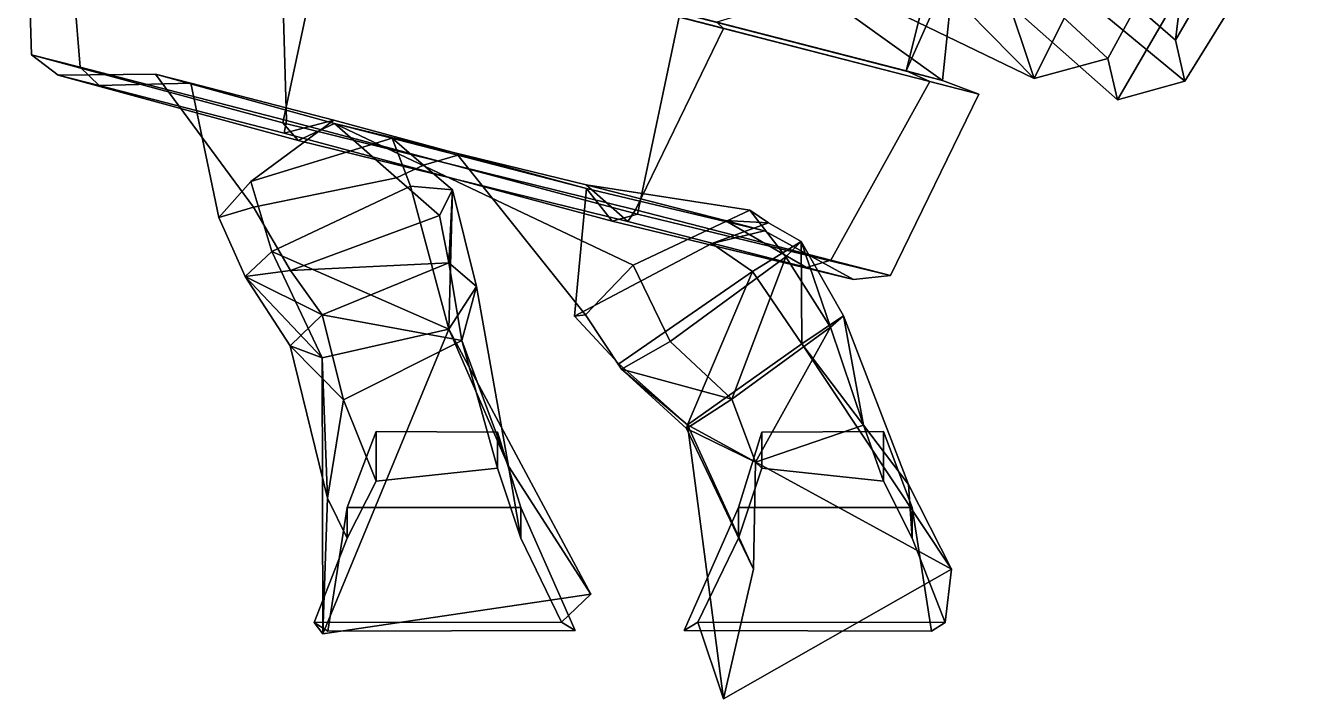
# Model space of a CAD drawing. Extents: x -290 to 193, y -171 to 372.
# Drawn here: x -166 to 177.8, y -171.4 to 11.5 of the extents above; entities that cross this region are included whole.
import ezdxf

# ---------------------------------------------------------------- set-up
doc = ezdxf.new("R2010")
doc.units = 0

msp = doc.modelspace()

# ---------------------------------------------------------------- linework, layer by layer
for points in [[(-96.055847, -14.963867, 93.653046), (-84.719131, 38.577667, 98.904663), (-165.998428, 59.429504, 23.904829), (-164.363663, 3.542664, 24.657043)], [(-165.998428, 59.429504, 23.904829), (-155.729233, 56.781616, -63.108597), (-151.107132, 0.126633, -60.973721), (-164.363663, 3.542664, 24.657043)], [(-151.107132, 0.126633, -60.973721), (-155.729233, 56.781616, -63.108597), (-96.704269, 41.596298, -135.716904), (-95.069504, -14.290543, -134.964676)], [(149.707443, 35.900192, 64.151077), (146.256149, 7.479965, 83.629272), (166.673553, 42.740814, 62.82959), (130.967896, 56.808258, 72.942154)], [(83.079277, -3.424606, -39.69062), (4.248361, 16.837296, -108.780037), (9.928349, 48.913834, -99.844887)], [(83.079277, -3.424606, -39.69062), (9.928349, 48.913834, -99.844887), (86.42218, 28.900116, -26.7292)], [(107.913574, -2.949936, 26.93165), (55.038315, 22.69899, -32.521404), (92.039856, 44.818954, -30.140661)], [(107.913574, -2.949936, 26.93165), (92.039856, 44.818954, -30.140661), (125.679306, 32.886002, 8.822981)], [(-95.069504, -14.290543, -134.964676), (-96.704269, 41.596298, -135.716904), (11.56129, 13.798752, -122.976204), (0.263036, -39.752029, -128.221161)], [(148.847366, -3.611938, 83.691071), (130.578445, -8.761566, 56.54805), (157.991577, 38.58049, 29.923241), (177.845123, 43.341507, 55.075447)], [(148.847366, -3.611938, 83.691071), (177.845123, 43.341507, 55.075447), (166.673553, 42.740814, 62.82959), (146.256149, 7.479965, 83.629272)], [(-96.055847, -14.963867, 93.653046), (-0.343705, -38.632568, 100.572418), (23.566847, 10.685699, 111.643661), (-84.719131, 38.577667, 98.904663)], [(-84.719131, 38.577667, 98.904663), (23.566847, 10.685699, 111.643661), (21.75701, 12.356995, 101.567543), (-79.580605, 38.472565, 87.744156)], [(127.915558, 2.490982, 56.508774), (107.913574, -2.949936, 26.93165), (125.679306, 32.886002, 8.822981), (147.312164, 38.086456, 37.322479)], [(130.578445, -8.761566, 56.54805), (127.915558, 2.490982, 56.508774), (147.312164, 38.086456, 37.322479), (157.991577, 38.58049, 29.923241)], [(103.394463, 33.895142, 109.720802), (148.847366, -3.611938, 83.691071), (146.256149, 7.479965, 83.629272), (113.33754, 36.198029, 102.526489)], [(131.343124, 15.720093, 78.424194), (113.33754, 36.198029, 102.526489), (146.256149, 7.479965, 83.629272), (149.707443, 35.900192, 64.151077)], [(77.978333, 27.54451, 42.391788), (107.913574, -2.949936, 26.93165), (127.915558, 2.490982, 56.508774), (96.187759, 32.000946, 73.360229)], [(86.985176, 29.854645, 80.021217), (130.578445, -8.761566, 56.54805), (148.847366, -3.611938, 83.691071), (103.394463, 33.895142, 109.720802)], [(86.985176, 29.854645, 80.021217), (96.187759, 32.000946, 73.360229), (127.915558, 2.490982, 56.508774), (130.578445, -8.761566, 56.54805)], [(21.75701, 12.356995, 101.567543), (73.144371, -0.863052, 42.823887), (80.989067, 30.303131, 45.93375)], [(77.978333, 27.54451, 42.391788), (55.038315, 22.69899, -32.521404), (107.913574, -2.949936, 26.93165)], [(73.144371, -0.863052, 42.823887), (86.42218, 28.900116, -26.7292), (80.989067, 30.303131, 45.93375)], [(73.144371, -0.863052, 42.823887), (83.079277, -3.424606, -39.69062), (86.42218, 28.900116, -26.7292)], [(68.950455, -56.465767, -59.049305), (0.263036, -39.752029, -128.221161), (11.56129, 13.798752, -122.976204), (92.861008, -7.147507, -47.978065)], [(92.861008, -7.147507, -47.978065), (11.56129, 13.798752, -122.976204), (4.248361, 16.837296, -108.780037), (83.079277, -3.424606, -39.69062)], [(23.566847, 10.685699, 111.643661), (-0.343705, -38.632568, 100.572418), (52.743824, -52.29052, 33.377129), (79.641708, -3.740417, 45.831032)], [(79.641708, -3.740417, 45.831032), (73.144371, -0.863052, 42.823887), (21.75701, 12.356995, 101.567543), (23.566847, 10.685699, 111.643661)], [(-96.055847, -14.963867, 93.653046), (-164.363663, 3.542664, 24.657043), (-157.070633, -1.993622, 18.793734), (-91.903206, -19.725174, 82.035843)], [(-164.363663, 3.542664, 24.657043), (-151.107132, 0.126633, -60.973721), (-145.981583, -4.851578, -58.601688), (-157.070633, -1.993622, 18.793734)], [(-151.107132, 0.126633, -60.973721), (-95.069504, -14.290543, -134.964676), (-95.748367, -17.775223, -122.464432), (-145.981583, -4.851578, -58.601688)], [(-91.903206, -19.725174, 82.035843), (-157.070633, -1.993622, 18.793734), (-130.679779, -1.742065, 14.037542), (-82.085495, -15.15065, 63.365452)], [(-157.070633, -1.993622, 18.793734), (-145.981583, -4.851578, -58.601688), (-121.015022, -4.232422, -47.045547), (-130.679779, -1.742065, 14.037542)], [(-82.085495, -15.15065, 63.365452), (-130.679779, -1.742065, 14.037542), (-104.024071, -37.909592, 0.22705), (-65.259872, -29.929291, 23.820599)], [(-130.679779, -1.742065, 14.037542), (-121.015022, -4.232422, -47.045547), (-113.423836, -40.677704, -39.096985), (-104.024071, -37.909592, 0.22705)], [(92.861008, -7.147507, -47.978065), (83.079277, -3.424606, -39.69062), (73.144371, -0.863052, 42.823887), (79.641708, -3.740417, 45.831032)], [(-145.981583, -4.851578, -58.601688), (-95.748367, -17.775223, -122.464432), (-82.22403, -14.212387, -97.5821), (-121.015022, -4.232422, -47.045547)], [(-121.015022, -4.232422, -47.045547), (-82.22403, -14.212387, -97.5821), (-104.749649, -30.8918, -77.963341), (-113.423836, -40.677704, -39.096985)], [(52.743824, -52.29052, 33.377129), (68.950455, -56.465767, -59.049305), (92.861008, -7.147507, -47.978065), (79.641708, -3.740417, 45.831032)], [(-82.22403, -14.212387, -97.5821), (-13.646331, -32.763824, -94.286758), (-66.376144, -19.13269, -96.472305), (-104.749649, -30.8918, -77.963341)], [(-96.055847, -14.963867, 93.653046), (-91.903206, -19.725174, 82.035843), (-2.427577, -41.757721, 90.369087), (-0.343705, -38.632568, 100.572418)], [(-95.748367, -17.775223, -122.464432), (-6.665257, -41.661591, -114.313011), (-13.646331, -32.763824, -94.286758), (-82.22403, -14.212387, -97.5821)], [(-95.069504, -14.290543, -134.964676), (0.263036, -39.752029, -128.221161), (-6.665257, -41.661591, -114.313011), (-95.748367, -17.775223, -122.464432)], [(-91.903206, -19.725174, 82.035843), (-82.085495, -15.15065, 63.365452), (-13.721673, -31.81604, 68.1707), (-2.427577, -41.757721, 90.369087)], [(-82.085495, -15.15065, 63.365452), (-0.960598, -53.606316, 70.321342), (30.759367, -38.703217, 44.82666), (-13.721673, -31.81604, 68.1707)], [(-13.923243, -67.081589, 11.366676), (-0.960598, -53.606316, 70.321342), (-82.085495, -15.15065, 63.365452), (-48.538094, -23.784248, -13.91226)], [(-48.538094, -23.784248, -13.91226), (-82.085495, -15.15065, 63.365452), (-65.259872, -29.929291, 23.820599), (-57.861828, -26.459473, -35.434578)], [(-99.086685, -49.877655, -58.390411), (-104.749649, -30.8918, -77.963341), (-66.376144, -19.13269, -96.472305), (-61.395287, -32.131882, -69.885559)], [(-50.037823, -33.164803, -43.589249), (-61.395287, -32.131882, -69.885559), (-66.376144, -19.13269, -96.472305), (-57.861828, -26.459473, -35.434578)], [(-13.646331, -32.763824, -94.286758), (-48.538094, -23.784248, -13.91226), (-57.861828, -26.459473, -35.434578), (-66.376144, -19.13269, -96.472305)], [(-13.923243, -67.081589, 11.366676), (-48.538094, -23.784248, -13.91226), (-13.646331, -32.763824, -94.286758), (-16.911901, -67.487816, -50.778461)], [(-53.547878, -40.176796, -17.520176), (-50.037823, -33.164803, -43.589249), (-57.861828, -26.459473, -35.434578), (-65.259872, -29.929291, 23.820599)], [(-106.31414, -56.70108, -40.230919), (-113.423836, -40.677704, -39.096985), (-104.749649, -30.8918, -77.963341), (-99.086685, -49.877655, -58.390411)], [(-53.547878, -40.176796, -17.520176), (-65.259872, -29.929291, 23.820599), (-104.024071, -37.909592, 0.22705), (-93.98587, -55.10685, -24.352907)], [(-50.987671, -71.063194, -54.302471), (-99.086685, -49.877655, -58.390411), (-61.395287, -32.131882, -69.885559)], [(-50.987671, -71.063194, -54.302471), (-61.395287, -32.131882, -69.885559), (-50.037823, -33.164803, -43.589249)], [(-51.048695, -53.036209, -14.212403), (-50.037823, -33.164803, -43.589249), (-53.547878, -40.176796, -17.520176)], [(-51.048695, -53.036209, -14.212403), (-43.460812, -59.457397, -34.063435), (-50.037823, -33.164803, -43.589249)], [(-43.460812, -59.457397, -34.063435), (-50.987671, -71.063194, -54.302471), (-50.037823, -33.164803, -43.589249)], [(34.73407, -44.286377, -43.448944), (20.391024, -47.726196, -33.888206), (-16.911901, -67.487816, -50.778461), (-13.646331, -32.763824, -94.286758)], [(-13.721673, -31.81604, 68.1707), (30.759367, -38.703217, 44.82666), (35.793686, -42.112724, 5.16894), (24.008614, -41.523026, 20.077528)], [(-2.427577, -41.757721, 90.369087), (-13.721673, -31.81604, 68.1707), (24.008614, -41.523026, 20.077528), (46.148273, -54.254829, 30.324139)], [(58.894688, -57.539322, -50.889084), (34.73407, -44.286377, -43.448944), (-13.646331, -32.763824, -94.286758), (-6.665257, -41.661591, -114.313011)], [(-93.98587, -55.10685, -24.352907), (-104.024071, -37.909592, 0.22705), (-113.423836, -40.677704, -39.096985), (-106.31414, -56.70108, -40.230919)], [(-51.048695, -53.036209, -14.212403), (-53.547878, -40.176796, -17.520176), (-93.98587, -55.10685, -24.352907)], [(68.950455, -56.465767, -59.049305), (58.894688, -57.539322, -50.889084), (-6.665257, -41.661591, -114.313011), (0.263036, -39.752029, -128.221161)], [(-0.343705, -38.632568, 100.572418), (-2.427577, -41.757721, 90.369087), (46.148273, -54.254829, 30.324139), (52.743824, -52.29052, 33.377129)], [(9.102496, -74.370255, 36.739685), (40.525074, -51.383362, 17.859346), (30.759367, -38.703217, 44.82666), (-0.960598, -53.606316, 70.321342)], [(40.525074, -51.383362, 17.859346), (44.678345, -47.221695, -1.133709), (35.793686, -42.112724, 5.16894), (30.759367, -38.703217, 44.82666)], [(24.008614, -41.523026, 20.077528), (35.793686, -42.112724, 5.16894), (20.391024, -47.726196, -33.888206), (34.73407, -44.286377, -43.448944)], [(44.678345, -47.221695, -1.133709), (31.438469, -55.328964, -16.356152), (20.391024, -47.726196, -33.888206), (35.793686, -42.112724, 5.16894)], [(46.148273, -54.254829, 30.324139), (24.008614, -41.523026, 20.077528), (34.73407, -44.286377, -43.448944), (58.894688, -57.539322, -50.889084)], [(31.438469, -55.328964, -16.356152), (-4.876889, -80.440407, -15.899552), (-16.911901, -67.487816, -50.778461), (20.391024, -47.726196, -33.888206)], [(44.838688, -75.003304, -2.554018), (31.438469, -55.328964, -16.356152), (44.678345, -47.221695, -1.133709)], [(52.630028, -70.46946, 28.9132), (44.678345, -47.221695, -1.133709), (40.525074, -51.383362, 17.859346)], [(52.630028, -70.46946, 28.9132), (56.164173, -67.415749, 11.603554), (44.678345, -47.221695, -1.133709)], [(56.164173, -67.415749, 11.603554), (44.838688, -75.003304, -2.554018), (44.678345, -47.221695, -1.133709)], [(-85.365944, -78.831558, -46.24617), (-106.31414, -56.70108, -40.230919), (-99.086685, -49.877655, -58.390411)], [(-85.365944, -78.831558, -46.24617), (-99.086685, -49.877655, -58.390411), (-50.987671, -71.063194, -54.302471)], [(25.793943, -90.036026, 45.65176), (40.525074, -51.383362, 17.859346), (9.102496, -74.370255, 36.739685)], [(25.793943, -90.036026, 45.65176), (52.630028, -70.46946, 28.9132), (40.525074, -51.383362, 17.859346)], [(-51.048695, -53.036209, -14.212403), (-93.98587, -55.10685, -24.352907), (-85.405609, -67.114014, -20.187624)], [(-47.43494, -74.07428, -7.091375), (-51.048695, -53.036209, -14.212403), (-85.405609, -67.114014, -20.187624)], [(-47.43494, -74.07428, -7.091375), (-43.460812, -59.457397, -34.063435), (-51.048695, -53.036209, -14.212403)], [(9.102496, -74.370255, 36.739685), (-0.960598, -53.606316, 70.321342), (-13.923243, -67.081589, 11.366676), (-4.113042, -81.866753, 12.794614)], [(52.743824, -52.29052, 33.377129), (46.148273, -54.254829, 30.324139), (58.894688, -57.539322, -50.889084), (68.950455, -56.465767, -59.049305)], [(-85.405609, -67.114014, -20.187624), (-93.98587, -55.10685, -24.352907), (-106.31414, -56.70108, -40.230919)], [(-85.405609, -67.114014, -20.187624), (-106.31414, -56.70108, -40.230919), (-94.061409, -75.539825, -32.531406)], [(-94.061409, -75.539825, -32.531406), (-106.31414, -56.70108, -40.230919), (-85.365944, -78.831558, -46.24617)], [(13.80727, -97.011169, -2.759346), (-4.876889, -80.440407, -15.899552), (31.438469, -55.328964, -16.356152)], [(44.838688, -75.003304, -2.554018), (13.80727, -97.011169, -2.759346), (31.438469, -55.328964, -16.356152)], [(-34.841881, -108.262848, -12.027134), (-50.987671, -71.063194, -54.302471), (-43.460812, -59.457397, -34.063435)], [(-34.841881, -108.262848, -12.027134), (-43.460812, -59.457397, -34.063435), (-47.43494, -74.07428, -7.091375)], [(-79.598129, -90.244446, -11.038594), (-85.405609, -67.114014, -20.187624), (-94.061409, -75.539825, -32.531406)], [(-79.598129, -90.244446, -11.038594), (-47.43494, -74.07428, -7.091375), (-85.405609, -67.114014, -20.187624)], [(-4.113042, -81.866753, 12.794614), (-13.923243, -67.081589, 11.366676), (-16.911901, -67.487816, -50.778461), (-4.876889, -80.440407, -15.899552)], [(73.801743, -113.188599, -10.175926), (44.838688, -75.003304, -2.554018), (56.164173, -67.415749, 11.603554)], [(61.589012, -97.13784, 9.992036), (56.164173, -67.415749, 11.603554), (52.630028, -70.46946, 28.9132)], [(73.801743, -113.188599, -10.175926), (56.164173, -67.415749, 11.603554), (61.589012, -97.13784, 9.992036)], [(-85.211121, -153.744232, -16.448597), (-85.365944, -78.831558, -46.24617), (-50.987671, -71.063194, -54.302471)], [(-12.490666, -143.001022, -17.325521), (-85.211121, -153.744232, -16.448597), (-50.987671, -71.063194, -54.302471)], [(-12.490666, -143.001022, -17.325521), (-50.987671, -71.063194, -54.302471), (-34.841881, -108.262848, -12.027134)], [(32.244392, -107.107765, 26.254658), (52.630028, -70.46946, 28.9132), (25.793943, -90.036026, 45.65176)], [(61.589012, -97.13784, 9.992036), (52.630028, -70.46946, 28.9132), (32.244392, -107.107765, 26.254658)], [(-83.939011, -116.890663, -11.936139), (-79.598129, -90.244446, -11.038594), (-94.061409, -75.539825, -32.531406)], [(-83.939011, -116.890663, -11.936139), (-94.061409, -75.539825, -32.531406), (-85.365944, -78.831558, -46.24617)], [(-47.43494, -74.07428, -7.091375), (-79.598129, -90.244446, -11.038594), (-70.777412, -112.334427, 35.947453), (-37.787899, -108.736435, 35.947453)], [(-34.841881, -108.262848, -12.027134), (-47.43494, -74.07428, -7.091375), (-37.787899, -108.736435, 35.947453), (-31.473774, -127.827744, 43.725594)], [(25.793943, -90.036026, 45.65176), (9.102496, -74.370255, 36.739685), (-4.113042, -81.866753, 12.794614)], [(85.450264, -136.225388, -39.993858), (13.80727, -97.011169, -2.759346), (44.838688, -75.003304, -2.554018)], [(85.450264, -136.225388, -39.993858), (44.838688, -75.003304, -2.554018), (73.801743, -113.188599, -10.175926)], [(-85.211121, -153.744232, -16.448597), (-83.939011, -116.890663, -11.936139), (-85.365944, -78.831558, -46.24617)], [(13.80727, -97.011169, -2.759346), (-4.113042, -81.866753, 12.794614), (-4.876889, -80.440407, -15.899552)], [(25.793943, -90.036026, 45.65176), (-4.113042, -81.866753, 12.794614), (13.564011, -98.021492, 23.774773)], [(13.564011, -98.021492, 23.774773), (-4.113042, -81.866753, 12.794614), (13.80727, -97.011169, -2.759346)], [(-83.939011, -116.890663, -11.936139), (-78.613716, -127.827744, 43.725594), (-70.777412, -112.334427, 35.947453), (-79.598129, -90.244446, -11.038594)], [(32.244392, -107.107765, 26.254658), (25.793943, -90.036026, 45.65176), (13.564011, -98.021492, 23.774773)], [(-31.473774, -119.444244, 102.617195), (-37.787899, -98.998032, 87.801697), (-70.777412, -98.812729, 87.801697), (-78.613716, -119.444244, 102.617195)], [(-78.613716, -119.444244, 102.617195), (-70.777412, -98.812729, 87.801697), (-70.777412, -112.334427, 35.947453), (-78.613716, -127.827744, 43.725594)], [(-37.787899, -98.998032, 87.801697), (-37.787899, -108.736435, 35.947453), (-70.777412, -112.334427, 35.947453), (-70.777412, -98.812729, 87.801697)], [(-31.473774, -119.444244, 102.617195), (-31.473774, -127.827744, 43.725594), (-37.787899, -108.736435, 35.947453), (-37.787899, -98.998032, 87.801697)], [(31.762167, -136.251129, -1.10319), (13.564011, -98.021492, 23.774773), (13.80727, -97.011169, -2.759346)], [(31.762167, -136.251129, -1.10319), (32.244392, -107.107765, 26.254658), (13.564011, -98.021492, 23.774773)], [(23.547613, -171.39946, -28.530632), (31.762167, -136.251129, -1.10319), (13.80727, -97.011169, -2.759346)], [(23.547613, -171.39946, -28.530632), (13.80727, -97.011169, -2.759346), (85.450264, -136.225388, -39.993858)], [(27.673773, -119.444244, 102.617195), (74.813721, -119.444244, 102.617195), (66.977409, -98.812729, 87.801697), (33.987896, -98.998032, 87.801697)], [(27.673773, -119.444244, 102.617195), (33.987896, -98.998032, 87.801697), (33.987896, -108.736435, 35.947453), (27.673773, -127.827744, 43.725594)], [(32.244392, -107.107765, 26.254658), (33.987896, -108.736435, 35.947453), (66.977409, -112.334427, 35.947453), (61.589012, -97.13784, 9.992036)], [(33.987896, -98.998032, 87.801697), (66.977409, -98.812729, 87.801697), (66.977409, -112.334427, 35.947453), (33.987896, -108.736435, 35.947453)], [(73.801743, -113.188599, -10.175926), (61.589012, -97.13784, 9.992036), (66.977409, -112.334427, 35.947453), (74.813721, -127.827744, 43.725594)], [(74.813721, -119.444244, 102.617195), (74.813721, -127.827744, 43.725594), (66.977409, -112.334427, 35.947453), (66.977409, -98.812729, 87.801697)], [(-12.490666, -143.001022, -17.325521), (-34.841881, -108.262848, -12.027134), (-31.473774, -127.827744, 43.725594), (-20.410763, -150.61731, 32.613968)], [(31.762167, -136.251129, -1.10319), (27.673773, -127.827744, 43.725594), (33.987896, -108.736435, 35.947453), (32.244392, -107.107765, 26.254658)], [(85.450264, -136.225388, -39.993858), (73.801743, -113.188599, -10.175926), (74.813721, -127.827744, 43.725594), (83.794151, -150.723206, 36.317848)], [(-85.211121, -153.744232, -16.448597), (-87.594154, -150.723206, 36.317848), (-78.613716, -127.827744, 43.725594), (-83.939011, -116.890663, -11.936139)], [(-83.890282, -153.02951, 102.617195), (-78.613716, -119.444244, 102.617195), (-78.613716, -127.827744, 43.725594), (-87.594154, -150.723206, 36.317848)], [(-16.70689, -152.844193, 102.617195), (-31.473774, -119.444244, 102.617195), (-78.613716, -119.444244, 102.617195), (-83.890282, -153.02951, 102.617195)], [(-16.70689, -152.844193, 102.617195), (-20.410763, -150.61731, 32.613968), (-31.473774, -127.827744, 43.725594), (-31.473774, -119.444244, 102.617195)], [(12.906889, -152.844193, 102.617195), (80.090286, -153.02951, 102.617195), (74.813721, -119.444244, 102.617195), (27.673773, -119.444244, 102.617195)], [(12.906889, -152.844193, 102.617195), (27.673773, -119.444244, 102.617195), (27.673773, -127.827744, 43.725594), (16.610764, -150.61731, 32.613968)], [(80.090286, -153.02951, 102.617195), (83.794151, -150.723206, 36.317848), (74.813721, -127.827744, 43.725594), (74.813721, -119.444244, 102.617195)], [(23.547613, -171.39946, -28.530632), (16.610764, -150.61731, 32.613968), (27.673773, -127.827744, 43.725594), (31.762167, -136.251129, -1.10319)], [(85.450264, -136.225388, -39.993858), (83.794151, -150.723206, 36.317848), (16.610764, -150.61731, 32.613968), (23.547613, -171.39946, -28.530632)], [(-85.211121, -153.744232, -16.448597), (-12.490666, -143.001022, -17.325521), (-20.410763, -150.61731, 32.613968), (-87.594154, -150.723206, 36.317848)], [(-83.890282, -153.02951, 102.617195), (-87.594154, -150.723206, 36.317848), (-20.410763, -150.61731, 32.613968), (-16.70689, -152.844193, 102.617195)], [(80.090286, -153.02951, 102.617195), (12.906889, -152.844193, 102.617195), (16.610764, -150.61731, 32.613968), (83.794151, -150.723206, 36.317848)]]:
    msp.add_3dface(points)

doc.saveas('drawing.dxf')
